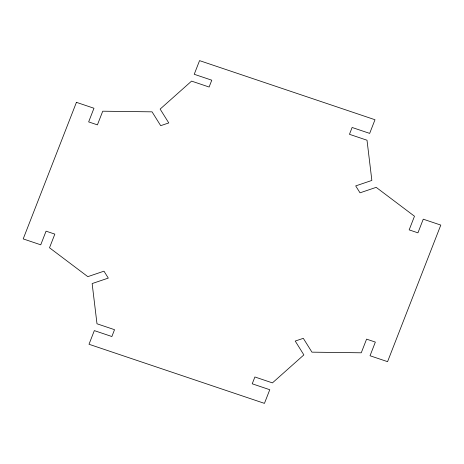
<?xml version="1.0" encoding="UTF-8"?>
<svg xmlns="http://www.w3.org/2000/svg" width="464" height="464" viewBox="0 0 464 464"><rect width="100%" height="100%" fill="white"/><g stroke="black" fill="none" stroke-linecap="round" stroke-linejoin="round"><path stroke-width="0.7" d="M76.427 102.341L23.2 238.908L40.745 244.818L46.064 231.159L54.839 234.117L49.515 247.77L87.818 276.654L103.982 271.173L108.303 278.093L92.139 283.568L96.993 323.779L114.538 329.689L111.876 336.522L94.331 330.612L89.007 344.265L264.445 403.373L269.77 389.714L252.225 383.803L254.887 376.977L272.432 382.887L303.868 354.902L295.226 341.063L303.305 338.326L311.947 352.159L361.259 352.797L366.583 339.138L375.353 342.096L370.028 355.749L387.573 361.659L440.8 225.092L423.255 219.182L417.936 232.841L409.161 229.883L414.485 216.23L376.182 187.346L360.018 192.827L355.697 185.907L371.861 180.432L367.007 140.221L349.462 134.311L352.124 127.478L369.669 133.388L374.993 119.735L199.555 60.627L194.23 74.286L211.775 80.197L209.113 87.023L191.568 81.113L160.132 109.098L168.774 122.937L160.695 125.674L152.053 111.841L102.741 111.203L97.417 124.862L88.647 121.904L93.972 108.251L76.427 102.341"/></g></svg>
